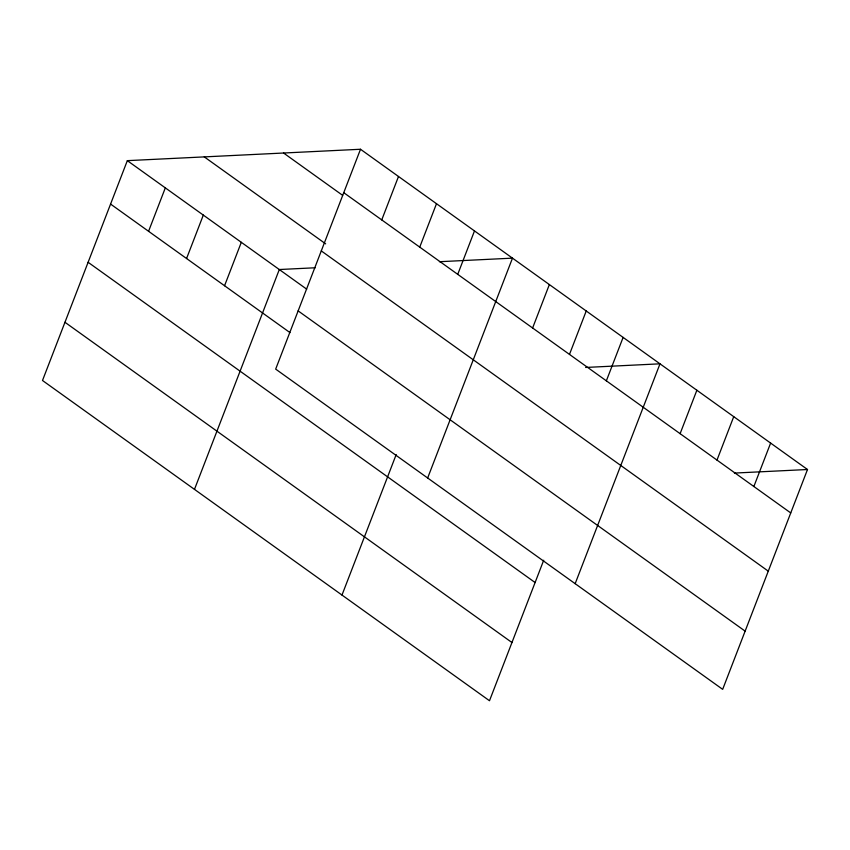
<?xml version="1.0" encoding="UTF-8"?>
<svg xmlns="http://www.w3.org/2000/svg" width="850" height="850" viewBox="0 0 850 850"><rect width="100%" height="100%" fill="white"/><g stroke="black" fill="none" stroke-linecap="round" stroke-linejoin="round"><path stroke-width="1.27" d="M360.506 149.26L275.676 369.112L722.67 689.35L807.5 469.508L360.506 149.26L127.33 160.65L42.5 380.492L489.494 700.74L543.702 560.246M148.569 231.296L165.325 187.871M186.564 258.517L203.32 215.082M224.559 285.738L241.315 242.303M194.48 489.377L279.31 269.524L315.223 267.771M381.746 219.906L398.501 176.481M419.741 247.127L436.496 203.702M457.736 274.348L474.491 230.924M341.987 595.064L396.196 454.559M427.656 477.987L512.486 258.145L439.386 261.715M532.61 327.994L549.366 284.559M569.479 354.408L586.234 310.983M606.358 380.832L623.114 337.408M575.163 583.674L659.993 363.821L585.607 367.455M680.117 433.67L696.872 390.246M716.986 460.094L733.741 416.659M753.865 486.508L770.621 443.084M734.4 473.078L807.5 469.508M343.751 192.684L790.744 512.933M283.56 153.011L342.667 195.362M204.276 156.889L325.656 243.844M321.289 250.909L768.273 571.147M127.33 160.65L306.701 289.159M298.138 310.888L745.131 631.136M110.574 204.074L289.946 332.584M88.113 262.289L535.107 582.537M64.961 322.277L511.955 642.526"/></g></svg>
